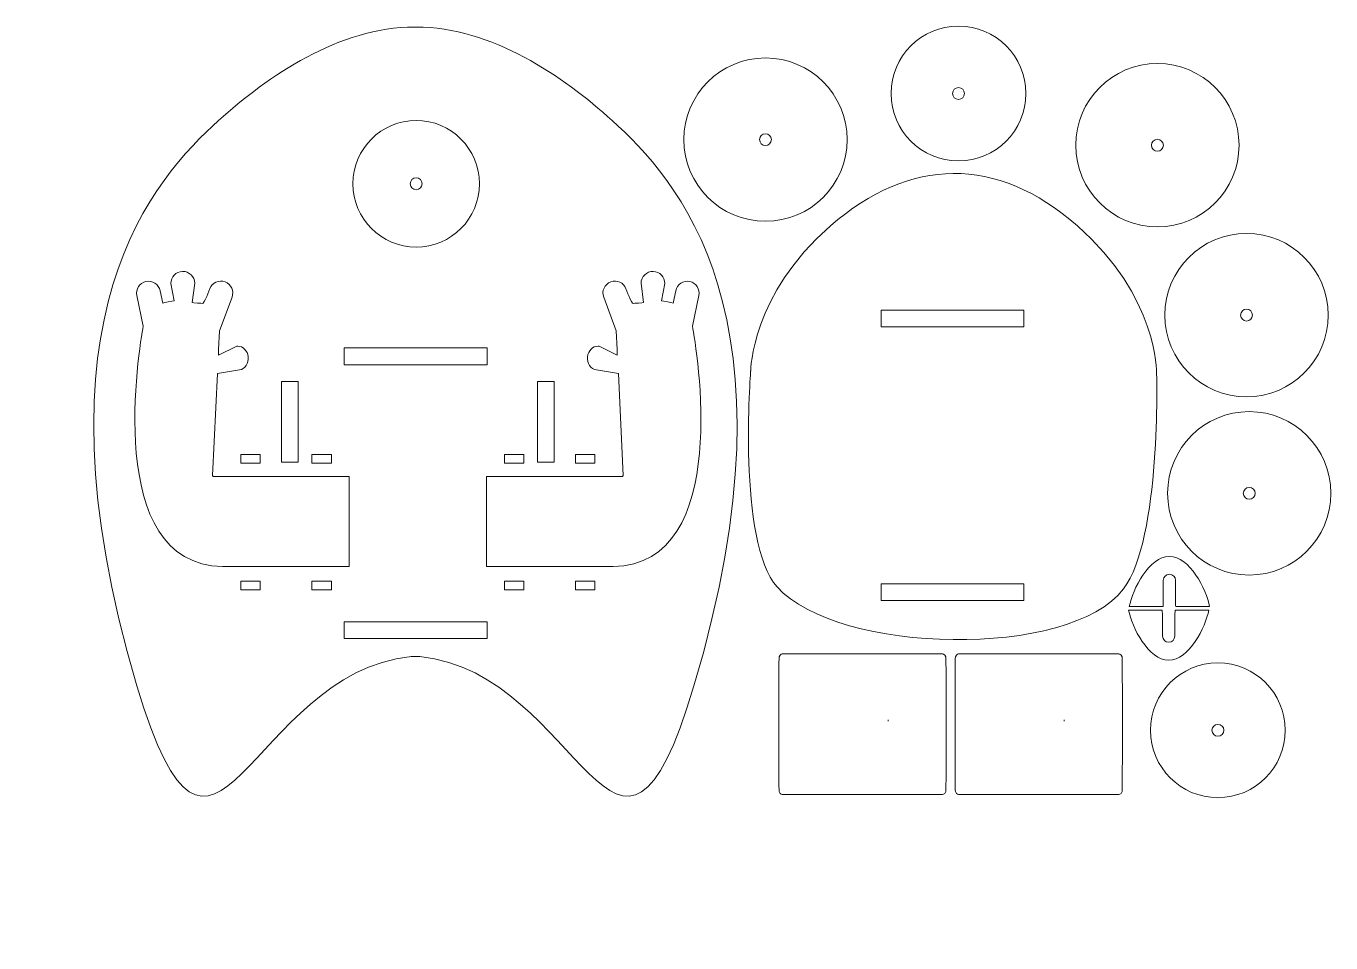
# Model space of a CAD drawing. Header units: inches. Extents: x 232 to 552, y -358 to -133.
import ezdxf

# ---------------------------------------------------------------- set-up
doc = ezdxf.new("R2010")
doc.units = ezdxf.units.IN
doc.header["$MEASUREMENT"] = 0
doc.layers.add('Ebene 3', color=7, linetype='Continuous')

msp = doc.modelspace()

# ---------------------------------------------------------------- linework, layer by layer
at = {"layer": 'Ebene 3', "lineweight": 0}
for points in [[(476.41, -206.72), (441.4, -206.72), (441.4, -202.62), (476.41, -202.62), (476.41, -206.72)], [(344.93, -216.01), (309.93, -216.01), (309.93, -211.91), (344.93, -211.91), (344.93, -216.01)], [(294.58, -220.16), (294.58, -239.86), (298.68, -239.86), (298.68, -220.16), (294.58, -220.16)], [(361.35, -220.16), (361.35, -239.86), (357.25, -239.86), (357.25, -220.16), (361.35, -220.16)], [(289.37, -240.1), (284.61, -240.1), (284.61, -237.98), (289.37, -237.98), (289.37, -240.1)], [(306.78, -240.1), (302.02, -240.1), (302.02, -237.98), (306.78, -237.98), (306.78, -240.1)], [(349.14, -240.1), (353.91, -240.1), (353.91, -237.98), (349.14, -237.98), (349.14, -240.1)], [(366.55, -240.1), (371.32, -240.1), (371.32, -237.98), (366.55, -237.98), (366.55, -240.1)], [(289.37, -271.15), (284.61, -271.15), (284.61, -269.03), (289.37, -269.03), (289.37, -271.15)], [(306.78, -271.15), (302.02, -271.15), (302.02, -269.03), (306.78, -269.03), (306.78, -271.15)], [(349.14, -271.15), (353.91, -271.15), (353.91, -269.03), (349.14, -269.03), (349.14, -271.15)], [(366.55, -271.15), (371.32, -271.15), (371.32, -269.03), (366.55, -269.03), (366.55, -271.15)], [(476.4, -273.75), (441.4, -273.75), (441.4, -269.65), (476.4, -269.65), (476.4, -273.75)], [(344.93, -283.03), (309.93, -283.03), (309.93, -278.93), (344.93, -278.93), (344.93, -283.03)], [(443.13, -302.98), (443.13, -303.26)], [(486.3, -302.98), (486.3, -303.26)]]:
    msp.add_lwpolyline(points, dxfattribs=at)
for points, knots in [([(326.31, -287.47), (286.51, -291.39), (277.94, -357.56), (259.14, -294.59), (232, -203.73), (263.94, -169.97), (279.14, -156.25), (291.17, -145.38), (308.67, -133.35), (327.19, -133.34), (327.19, -133.34), (327.54, -133.34), (327.54, -133.34), (346.05, -133.35), (363.56, -145.38), (375.59, -156.25), (390.78, -169.97), (422.72, -203.73), (395.59, -294.59), (376.79, -357.56), (368.21, -291.39), (328.42, -287.47), (328.42, -287.47), (326.31, -287.47), (326.31, -287.47)], [0, 0, 0, 0, 1, 1, 1, 2, 2, 2, 3, 3, 3, 4, 4, 4, 5, 5, 5, 6, 6, 6, 7, 7, 7, 8, 8, 8, 8]), ([(476.88, -149.62), (476.88, -158.73), (469.49, -166.12), (460.37, -166.12), (451.26, -166.12), (443.88, -158.73), (443.88, -149.62), (443.88, -140.5), (451.26, -133.12), (460.37, -133.12), (469.49, -133.12), (476.88, -140.5), (476.88, -149.62)], [0, 0, 0, 0, 1, 1, 1, 2, 2, 2, 3, 3, 3, 4, 4, 4, 4]), ([(433.1, -160.91), (433.1, -171.95), (424.15, -180.91), (413.1, -180.91), (402.06, -180.91), (393.1, -171.95), (393.1, -160.91), (393.1, -149.86), (402.06, -140.91), (413.1, -140.91), (424.15, -140.91), (433.1, -149.86), (433.1, -160.91)], [0, 0, 0, 0, 1, 1, 1, 2, 2, 2, 3, 3, 3, 4, 4, 4, 4]), ([(529.1, -162.28), (529.1, -173.32), (520.14, -182.28), (509.1, -182.28), (498.05, -182.28), (489.1, -173.32), (489.1, -162.28), (489.1, -151.23), (498.05, -142.28), (509.1, -142.28), (520.14, -142.28), (529.1, -151.23), (529.1, -162.28)], [0, 0, 0, 0, 1, 1, 1, 2, 2, 2, 3, 3, 3, 4, 4, 4, 4]), ([(461.83, -149.62), (461.83, -150.42), (461.18, -151.07), (460.37, -151.07), (459.57, -151.07), (458.92, -150.42), (458.92, -149.62), (458.92, -148.82), (459.57, -148.17), (460.37, -148.17), (461.18, -148.17), (461.83, -148.82), (461.83, -149.62)], [0, 0, 0, 0, 1, 1, 1, 2, 2, 2, 3, 3, 3, 4, 4, 4, 4]), ([(343.05, -171.72), (343.05, -180.28), (336.11, -187.22), (327.55, -187.22), (318.98, -187.22), (312.05, -180.28), (312.05, -171.72), (312.05, -163.16), (318.98, -156.22), (327.55, -156.22), (336.11, -156.22), (343.05, -163.16), (343.05, -171.72)], [0, 0, 0, 0, 1, 1, 1, 2, 2, 2, 3, 3, 3, 4, 4, 4, 4]), ([(414.55, -160.91), (414.55, -161.71), (413.9, -162.36), (413.1, -162.36), (412.3, -162.36), (411.65, -161.71), (411.65, -160.91), (411.65, -160.1), (412.3, -159.46), (413.1, -159.46), (413.9, -159.46), (414.55, -160.1), (414.55, -160.91)], [0, 0, 0, 0, 1, 1, 1, 2, 2, 2, 3, 3, 3, 4, 4, 4, 4]), ([(510.55, -162.28), (510.55, -163.08), (509.9, -163.73), (509.1, -163.73), (508.3, -163.73), (507.65, -163.08), (507.65, -162.28), (507.65, -161.48), (508.3, -160.83), (509.1, -160.83), (509.9, -160.83), (510.55, -161.48), (510.55, -162.28)], [0, 0, 0, 0, 1, 1, 1, 2, 2, 2, 3, 3, 3, 4, 4, 4, 4]), ([(415.95, -270.41), (406.15, -259.48), (409.48, -217.5), (409.48, -217.5), (409.48, -217.5), (409.62, -198.84), (429.02, -182.01), (448.41, -165.17), (469.72, -164.68), (489.49, -182.01), (509.25, -199.33), (508.9, -218.01), (508.9, -218.01), (508.9, -218.01), (510.08, -258.61), (500.78, -270.92), (487.78, -288.1), (430.83, -286.99), (415.95, -270.41)], [0, 0, 0, 0, 1, 1, 1, 2, 2, 2, 3, 3, 3, 4, 4, 4, 5, 5, 5, 6, 6, 6, 6]), ([(329, -171.72), (329, -172.52), (328.35, -173.17), (327.55, -173.17), (326.74, -173.17), (326.1, -172.52), (326.1, -171.72), (326.1, -170.92), (326.74, -170.27), (327.55, -170.27), (328.35, -170.27), (329, -170.92), (329, -171.72)], [0, 0, 0, 0, 1, 1, 1, 2, 2, 2, 3, 3, 3, 4, 4, 4, 4]), ([(550.93, -203.87), (550.93, -214.91), (541.98, -223.87), (530.93, -223.87), (519.88, -223.87), (510.93, -214.91), (510.93, -203.87), (510.93, -192.82), (519.88, -183.87), (530.93, -183.87), (541.98, -183.87), (550.93, -192.82), (550.93, -203.87)], [0, 0, 0, 0, 1, 1, 1, 2, 2, 2, 3, 3, 3, 4, 4, 4, 4]), ([(277.81, -243.42), (277.81, -243.42), (277.66, -243.16), (277.66, -243.16), (277.66, -243.16), (278.85, -218.16), (278.85, -218.16), (278.85, -218.16), (284.24, -217.26), (284.24, -217.26), (285.62, -217.11), (286.59, -215.68), (286.41, -214.09), (286.24, -212.59), (285.11, -211.47), (283.83, -211.47), (283.75, -211.47), (283.67, -211.47), (283.58, -211.48), (283.58, -211.48), (279.14, -213.68), (279.14, -213.68), (279.14, -213.68), (279.14, -212.27), (279.14, -212.27), (279.14, -212.27), (279.35, -207.7), (279.35, -207.7), (279.35, -207.7), (282.44, -199.48), (282.44, -199.48), (283.01, -197.97), (282.25, -196.29), (280.74, -195.73), (279.24, -195.16), (277.56, -195.92), (276.99, -197.43), (276.99, -197.43), (275.56, -201.23), (275.22, -201.04), (275.09, -200.96), (272.83, -200.89), (272.68, -200.81), (272.68, -200.81), (273.3, -196.04), (273.3, -196.04), (273.27, -194.43), (271.95, -193.16), (270.34, -193.18), (268.73, -193.21), (267.45, -194.54), (267.48, -196.15), (267.48, -196.15), (268.26, -200.36), (268.26, -200.36), (267.85, -200.48), (265.76, -200.78), (265.47, -200.97), (265.47, -200.97), (264.82, -197.89), (264.82, -197.89), (264.48, -196.32), (262.94, -195.31), (261.37, -195.65), (259.8, -195.98), (258.79, -197.52), (259.12, -199.09), (259.12, -199.09), (260.71, -206.59), (260.71, -206.59), (259.78, -211.59), (250.58, -264.95), (280.14, -265.41), (280.14, -265.41), (280.32, -265.42), (280.32, -265.42), (280.32, -265.42), (311.13, -265.42), (311.13, -265.42), (311.13, -265.42), (311.13, -243.42), (311.13, -243.42), (311.13, -243.42), (277.81, -243.42), (277.81, -243.42)], [0, 0, 0, 0, 1, 1, 1, 2, 2, 2, 3, 3, 3, 4, 4, 4, 5, 5, 5, 6, 6, 6, 7, 7, 7, 8, 8, 8, 9, 9, 9, 10, 10, 10, 11, 11, 11, 12, 12, 12, 13, 13, 13, 14, 14, 14, 15, 15, 15, 16, 16, 16, 17, 17, 17, 18, 18, 18, 19, 19, 19, 20, 20, 20, 21, 21, 21, 22, 22, 22, 23, 23, 23, 24, 24, 24, 25, 25, 25, 26, 26, 26, 27, 27, 27, 28, 28, 28, 28]), ([(344.79, -243.42), (344.79, -243.42), (344.79, -265.42), (344.79, -265.42), (344.79, -265.42), (375.6, -265.42), (375.6, -265.42), (375.6, -265.42), (375.79, -265.41), (375.79, -265.41), (405.35, -264.95), (396.15, -211.59), (395.22, -206.59), (395.22, -206.59), (396.8, -199.09), (396.8, -199.09), (397.14, -197.52), (396.13, -195.98), (394.56, -195.65), (392.99, -195.31), (391.44, -196.32), (391.11, -197.89), (391.11, -197.89), (390.46, -200.97), (390.46, -200.97), (390.17, -200.78), (388.07, -200.48), (387.67, -200.36), (387.67, -200.36), (388.44, -196.15), (388.44, -196.15), (388.47, -194.54), (387.19, -193.21), (385.59, -193.18), (383.98, -193.16), (382.65, -194.43), (382.62, -196.04), (382.62, -196.04), (383.24, -200.81), (383.24, -200.81), (383.1, -200.89), (380.84, -200.96), (380.7, -201.04), (380.37, -201.23), (378.93, -197.43), (378.93, -197.43), (378.37, -195.92), (376.69, -195.16), (375.19, -195.73), (373.68, -196.29), (372.92, -197.97), (373.48, -199.48), (373.48, -199.48), (376.57, -207.7), (376.57, -207.7), (376.57, -207.7), (376.79, -212.27), (376.79, -212.27), (376.79, -212.27), (376.79, -213.68), (376.79, -213.68), (376.79, -213.68), (372.34, -211.48), (372.34, -211.48), (372.26, -211.47), (372.18, -211.47), (372.09, -211.47), (370.81, -211.47), (369.69, -212.59), (369.52, -214.09), (369.33, -215.68), (370.31, -217.11), (371.68, -217.26), (371.68, -217.26), (377.07, -218.16), (377.07, -218.16), (377.07, -218.16), (378.27, -243.16), (378.27, -243.16), (378.27, -243.16), (378.12, -243.42), (378.12, -243.42), (378.12, -243.42), (344.79, -243.42), (344.79, -243.42)], [0, 0, 0, 0, 1, 1, 1, 2, 2, 2, 3, 3, 3, 4, 4, 4, 5, 5, 5, 6, 6, 6, 7, 7, 7, 8, 8, 8, 9, 9, 9, 10, 10, 10, 11, 11, 11, 12, 12, 12, 13, 13, 13, 14, 14, 14, 15, 15, 15, 16, 16, 16, 17, 17, 17, 18, 18, 18, 19, 19, 19, 20, 20, 20, 21, 21, 21, 22, 22, 22, 23, 23, 23, 24, 24, 24, 25, 25, 25, 26, 26, 26, 27, 27, 27, 28, 28, 28, 28]), ([(532.38, -203.87), (532.38, -204.67), (531.73, -205.32), (530.93, -205.32), (530.13, -205.32), (529.48, -204.67), (529.48, -203.87), (529.48, -203.07), (530.13, -202.42), (530.93, -202.42), (531.73, -202.42), (532.38, -203.07), (532.38, -203.87)], [0, 0, 0, 0, 1, 1, 1, 2, 2, 2, 3, 3, 3, 4, 4, 4, 4]), ([(551.59, -247.5), (551.59, -258.55), (542.64, -267.5), (531.59, -267.5), (520.55, -267.5), (511.59, -258.55), (511.59, -247.5), (511.59, -236.45), (520.55, -227.5), (531.59, -227.5), (542.64, -227.5), (551.59, -236.45), (551.59, -247.5)], [0, 0, 0, 0, 1, 1, 1, 2, 2, 2, 3, 3, 3, 4, 4, 4, 4]), ([(533.04, -247.5), (533.04, -248.3), (532.39, -248.95), (531.59, -248.95), (530.79, -248.95), (530.14, -248.3), (530.14, -247.5), (530.14, -246.7), (530.79, -246.05), (531.59, -246.05), (532.39, -246.05), (533.04, -246.7), (533.04, -247.5)], [0, 0, 0, 0, 1, 1, 1, 2, 2, 2, 3, 3, 3, 4, 4, 4, 4]), ([(502.21, -275.17), (502.21, -275.17), (510.47, -275.17), (510.47, -275.17), (510.47, -275.17), (510.53, -268.87), (510.53, -268.81), (510.53, -267.99), (511.2, -267.31), (512.03, -267.31), (512.86, -267.31), (513.53, -267.99), (513.53, -268.81), (513.53, -268.9), (513.57, -275.17), (513.57, -275.17), (513.57, -275.17), (521.85, -275.17), (521.85, -275.17), (521.08, -271.03), (516.98, -262.93), (512.03, -262.93), (507.08, -262.93), (502.98, -271.03), (502.21, -275.17)], [0, 0, 0, 0, 1, 1, 1, 2, 2, 2, 3, 3, 3, 4, 4, 4, 5, 5, 5, 6, 6, 6, 7, 7, 7, 8, 8, 8, 8]), ([(511.86, -288.35), (516.81, -288.35), (520.91, -280.26), (521.68, -276.12), (521.68, -276.12), (513.41, -276.12), (513.41, -276.12), (513.41, -276.12), (513.36, -282.38), (513.36, -282.48), (513.36, -283.3), (512.69, -283.97), (511.86, -283.97), (511.03, -283.97), (510.36, -283.3), (510.36, -282.48), (510.36, -282.42), (510.3, -276.12), (510.3, -276.12), (510.3, -276.12), (502.04, -276.12), (502.04, -276.12), (502.81, -280.26), (506.91, -288.35), (511.86, -288.35)], [0, 0, 0, 0, 1, 1, 1, 2, 2, 2, 3, 3, 3, 4, 4, 4, 5, 5, 5, 6, 6, 6, 7, 7, 7, 8, 8, 8, 8]), ([(456.4, -321.27), (456.4, -321.27), (456.99, -321.29), (457.27, -320.5), (457.38, -320.17), (457.38, -287.87), (457.27, -287.54), (456.99, -286.75), (456.4, -286.77), (456.4, -286.77), (456.4, -286.77), (417.31, -286.77), (417.31, -286.77), (417.31, -286.77), (416.72, -286.75), (416.44, -287.54), (416.32, -287.87), (416.32, -320.17), (416.44, -320.5), (416.72, -321.29), (417.31, -321.27), (417.31, -321.27), (417.31, -321.27), (456.4, -321.27), (456.4, -321.27)], [0, 0, 0, 0, 1, 1, 1, 2, 2, 2, 3, 3, 3, 4, 4, 4, 5, 5, 5, 6, 6, 6, 7, 7, 7, 8, 8, 8, 8]), ([(499.57, -321.27), (499.57, -321.27), (500.16, -321.29), (500.44, -320.5), (500.55, -320.17), (500.55, -287.87), (500.44, -287.54), (500.16, -286.75), (499.57, -286.77), (499.57, -286.77), (499.57, -286.77), (460.48, -286.77), (460.48, -286.77), (460.48, -286.77), (459.89, -286.75), (459.61, -287.54), (459.5, -287.87), (459.5, -320.17), (459.61, -320.5), (459.89, -321.29), (460.48, -321.27), (460.48, -321.27), (460.48, -321.27), (499.57, -321.27), (499.57, -321.27)], [0, 0, 0, 0, 1, 1, 1, 2, 2, 2, 3, 3, 3, 4, 4, 4, 5, 5, 5, 6, 6, 6, 7, 7, 7, 8, 8, 8, 8]), ([(540.41, -305.51), (540.41, -314.62), (533.03, -322.01), (523.91, -322.01), (514.8, -322.01), (507.41, -314.62), (507.41, -305.51), (507.41, -296.39), (514.8, -289.01), (523.91, -289.01), (533.03, -289.01), (540.41, -296.39), (540.41, -305.51)], [0, 0, 0, 0, 1, 1, 1, 2, 2, 2, 3, 3, 3, 4, 4, 4, 4]), ([(525.36, -305.51), (525.36, -306.31), (524.71, -306.96), (523.91, -306.96), (523.11, -306.96), (522.46, -306.31), (522.46, -305.51), (522.46, -304.7), (523.11, -304.06), (523.91, -304.06), (524.71, -304.06), (525.36, -304.7), (525.36, -305.51)], [0, 0, 0, 0, 1, 1, 1, 2, 2, 2, 3, 3, 3, 4, 4, 4, 4])]:
    msp.add_open_spline(points, degree=3, knots=knots, dxfattribs=at)

doc.saveas('drawing.dxf')
